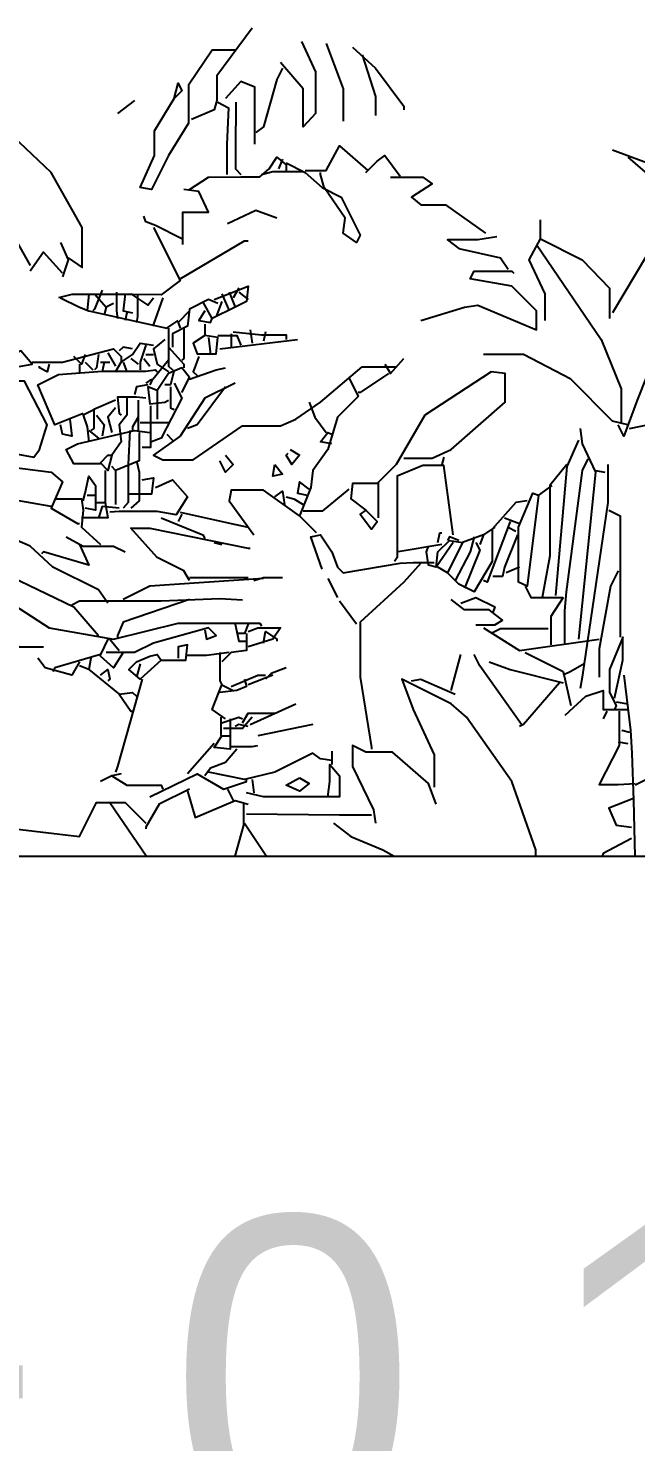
# Model space of a CAD drawing. Extents: x -109 to 1815, y -14679 to 345.
# Drawn here: x -95.83 to -95.556, y -47.279 to -46.642 of the extents above; entities that cross this region are included whole.
import ezdxf

# ---------------------------------------------------------------- set-up
doc = ezdxf.new("R2010")
doc.units = 0
doc.header["$MEASUREMENT"] = 0
for name, color, linetype in [('COTA', 1, 'CONTINUOUS'), ('linha-vista-3', 1, 'CONTINUOUS'), ('TEXTO', 1, 'CONTINUOUS')]:
    doc.layers.add(name, color=color, linetype=linetype)
doc.styles.add('ARIALN', font='arial.ttf')

msp = doc.modelspace()

# ---------------------------------------------------------------- linework, layer by layer
at = {"layer": 'COTA'}
msp.add_line((-96.47414, -47.01494), (-94.77204, -47.01494), dxfattribs=at)
at = {"layer": 'linha-vista-3'}
for points in [[(-95.72882, -46.64188), (-95.74464, -46.66325), (-95.74464, -46.67437), (-95.74592, -46.67865), (-95.75618, -46.68292)], [(-95.70658, -46.64786), (-95.70017, -46.66154), (-95.70017, -46.68036), (-95.70573, -46.68634), (-95.70573, -46.66924), (-95.71599, -46.65727)], [(-95.69547, -46.64872), (-95.68777, -46.66924), (-95.68777, -46.68378)], [(-95.73651, -46.65171), (-95.74677, -46.65171), (-95.75746, -46.66753), (-95.75746, -46.68463), (-95.76644, -46.69917), (-95.77414, -46.71456), (-95.77927, -46.71371), (-95.77285, -46.69917), (-95.77285, -46.68805), (-95.76388, -46.67352), (-95.76216, -46.66668), (-95.76046, -46.6701), (-95.76388, -46.67352)], [(-95.6835, -46.65043), (-95.67324, -46.65983), (-95.66041, -46.67694), (-95.66041, -46.67865)], [(-95.67922, -46.65385), (-95.67324, -46.67266), (-95.67324, -46.68121)], [(-95.71514, -46.65983), (-95.7177, -46.66497), (-95.72369, -46.68634), (-95.72711, -46.68891)], [(-95.72753, -46.69404), (-95.72753, -46.66839), (-95.73395, -46.66582), (-95.74079, -46.67352)], [(-95.78183, -46.67437), (-95.78953, -46.68036)], [(-95.74421, -46.67523), (-95.7395, -46.67779), (-95.74015, -46.69404), (-95.74015, -46.70772)], [(-95.73608, -46.67523), (-95.7363, -46.6966), (-95.7363, -46.70516), (-95.73395, -46.70772)], [(-95.81176, -46.74535), (-95.80535, -46.74962), (-95.80535, -46.73166), (-95.81946, -46.70687), (-95.83656, -46.69062), (-95.85452, -46.6872), (-95.88188, -46.69532), (-95.89898, -46.69425), (-95.91181, -46.69425), (-95.94858, -46.70345), (-95.97423, -46.72055), (-95.98621, -46.73936), (-95.99048, -46.76501)], [(-95.75703, -46.71456), (-95.74848, -46.709), (-95.73395, -46.70879), (-95.7254, -46.70879), (-95.72112, -46.70516), (-95.7177, -46.70003), (-95.71342, -46.70345), (-95.71342, -46.70601)], [(-95.70487, -46.70601), (-95.69547, -46.70601), (-95.68948, -46.69489), (-95.67665, -46.70601)], [(-95.67751, -46.70687), (-95.67238, -46.70173), (-95.66896, -46.69917), (-95.66212, -46.70858)], [(-95.56634, -46.6966), (-95.54582, -46.7043), (-95.54155, -46.70345), (-95.5347, -46.71371), (-95.53898, -46.71969)], [(-95.5595, -46.70003), (-95.54839, -46.70943), (-95.54326, -46.70943), (-95.54411, -46.71456), (-95.54839, -46.71029), (-95.54839, -46.70943)], [(-95.72454, -46.70772), (-95.71941, -46.70644), (-95.70573, -46.70644)], [(-95.71514, -46.70088), (-95.71685, -46.70516)], [(-95.71342, -46.70259), (-95.70487, -46.70687), (-95.69718, -46.71371), (-95.68863, -46.71798), (-95.68008, -46.73508), (-95.68178, -46.7385), (-95.68777, -46.73423), (-95.68691, -46.72739), (-95.69632, -46.71371), (-95.69803, -46.70772), (-95.69803, -46.70687)], [(-95.66639, -46.709), (-95.65186, -46.709), (-95.64758, -46.712), (-95.65699, -46.71798), (-95.65271, -46.7214), (-95.6416, -46.7214), (-95.62364, -46.73423)], [(-95.84768, -46.71371), (-95.84084, -46.72739), (-95.82887, -46.74877)], [(-95.76003, -46.73936), (-95.76003, -46.72482), (-95.74848, -46.72482), (-95.75276, -46.71542), (-95.7596, -46.71456)], [(-95.7177, -46.72739), (-95.72711, -46.72397), (-95.73993, -46.72995)], [(-95.77328, -46.73166), (-95.76131, -46.75561), (-95.76986, -46.76202), (-95.78269, -46.76181), (-95.81005, -46.76181), (-95.81604, -46.7633)], [(-95.76046, -46.73679), (-95.77243, -46.73081), (-95.7767, -46.7291), (-95.77756, -46.72653)], [(-95.59884, -46.73679), (-95.59884, -46.72824)], [(-95.5253, -46.73081), (-95.52915, -46.73508), (-95.52915, -46.74364), (-95.55523, -46.80948), (-95.56121, -46.82573), (-95.56378, -46.8206)], [(-95.81518, -46.7385), (-95.81176, -46.7462), (-95.81433, -46.7539)], [(-95.76131, -46.75475), (-95.73224, -46.73765), (-95.73053, -46.73765)], [(-95.61851, -46.73594), (-95.62706, -46.73722), (-95.64074, -46.73722), (-95.63561, -46.74107), (-95.6168, -46.74535), (-95.61337, -46.75048)], [(-95.5967, -46.77357), (-95.5967, -46.76159), (-95.60397, -46.7462), (-95.59884, -46.73679), (-95.58003, -46.7462), (-95.56763, -46.75903), (-95.56763, -46.77271)], [(-95.5347, -46.73252), (-95.53898, -46.74021), (-95.55095, -46.74449), (-95.56634, -46.77014)], [(-95.81433, -46.75219), (-95.82288, -46.74278), (-95.82887, -46.75133)], [(-95.60055, -46.73936), (-95.57147, -46.78212), (-95.5625, -46.80435), (-95.5625, -46.81974)], [(-95.65271, -46.77357), (-95.63304, -46.76758), (-95.62706, -46.76672), (-95.60055, -46.77784), (-95.60055, -46.76929), (-95.61167, -46.75817), (-95.63048, -46.75475), (-95.62877, -46.75133), (-95.61167, -46.75133), (-95.61081, -46.75219)], [(-95.81518, -46.7633), (-95.80663, -46.76758), (-95.80236, -46.76929), (-95.7673, -46.77699), (-95.76216, -46.77357)], [(-95.80236, -46.76159), (-95.80321, -46.76929)], [(-95.79637, -46.75988), (-95.79979, -46.76843), (-95.80065, -46.76929)], [(-95.79979, -46.76159), (-95.79466, -46.76758), (-95.79552, -46.771)], [(-95.78996, -46.76074), (-95.78996, -46.76929), (-95.78953, -46.77271)], [(-95.78611, -46.76159), (-95.78696, -46.76929), (-95.78269, -46.77014)], [(-95.78354, -46.76159), (-95.77585, -46.76672), (-95.77328, -46.7633)], [(-95.78055, -46.76159), (-95.78055, -46.77185), (-95.78098, -46.77442)], [(-95.76901, -46.7633), (-95.77328, -46.77528), (-95.77328, -46.77613)], [(-95.74421, -46.76587), (-95.74848, -46.76416), (-95.75703, -46.76843), (-95.75789, -46.77613), (-95.76473, -46.77955), (-95.76473, -46.78554)], [(-95.73908, -46.76074), (-95.73651, -46.76758), (-95.74677, -46.77271), (-95.75105, -46.76501)], [(-95.74592, -46.76416), (-95.73053, -46.75817), (-95.73138, -46.76501), (-95.73651, -46.76758)], [(-95.7425, -46.76159), (-95.73908, -46.76929)], [(-95.7348, -46.75903), (-95.73737, -46.7633)], [(-95.7348, -46.76074), (-95.73053, -46.76416)], [(-95.79124, -46.76587), (-95.79466, -46.76758)], [(-95.78525, -46.77014), (-95.78611, -46.77357)], [(-95.75703, -46.76929), (-95.76216, -46.77442), (-95.76131, -46.77699)], [(-95.75019, -46.76929), (-95.75276, -46.77357), (-95.74763, -46.77442), (-95.74677, -46.77271)], [(-95.7425, -46.76501), (-95.74506, -46.77185)], [(-95.76644, -46.77699), (-95.76644, -46.79409), (-95.76473, -46.7958)], [(-95.7596, -46.77699), (-95.7596, -46.79067), (-95.76046, -46.79152)], [(-95.75019, -46.77528), (-95.75019, -46.78041)], [(-95.76815, -46.78212), (-95.77328, -46.78639), (-95.77157, -46.79323), (-95.76644, -46.79665)], [(-95.75019, -46.78041), (-95.75532, -46.78383), (-95.75362, -46.78853), (-95.74506, -46.78853), (-95.74421, -46.78126), (-95.75019, -46.78041)], [(-95.74848, -46.78126), (-95.74763, -46.78896)], [(-95.74421, -46.78041), (-95.73566, -46.78041), (-95.73395, -46.78468)], [(-95.74335, -46.78639), (-95.70829, -46.78212)], [(-95.73822, -46.77955), (-95.73822, -46.78554)], [(-95.73737, -46.7787), (-95.72454, -46.77998), (-95.71342, -46.77998), (-95.71342, -46.78212)], [(-95.72967, -46.77784), (-95.72882, -46.78383)], [(-95.72283, -46.7787), (-95.72369, -46.78297)], [(-95.85024, -46.79922), (-95.84768, -46.79665), (-95.82801, -46.79323), (-95.83314, -46.78725), (-95.83485, -46.7881)], [(-95.82801, -46.79238), (-95.81433, -46.79238), (-95.79124, -46.78639), (-95.78782, -46.78981), (-95.78782, -46.79238)], [(-95.80407, -46.78896), (-95.80578, -46.79323), (-95.8092, -46.78981)], [(-95.79808, -46.78896), (-95.79893, -46.79494), (-95.79979, -46.7958)], [(-95.7938, -46.7881), (-95.79039, -46.79409)], [(-95.79039, -46.79665), (-95.78782, -46.79238), (-95.78269, -46.78896), (-95.77927, -46.78383), (-95.77328, -46.78468)], [(-95.78269, -46.78639), (-95.78696, -46.78554), (-95.78867, -46.78725)], [(-95.7767, -46.78468), (-95.77927, -46.79238), (-95.77927, -46.7958)], [(-95.7767, -46.78896), (-95.77328, -46.78896)], [(-95.76644, -46.78554), (-95.7596, -46.79323), (-95.7596, -46.79494)], [(-95.5595, -46.8206), (-95.56634, -46.81889), (-95.58516, -46.80007), (-95.60653, -46.78896), (-95.62449, -46.78896)], [(-95.80492, -46.81547), (-95.81775, -46.8206), (-95.82544, -46.80264), (-95.81604, -46.79794), (-95.79637, -46.79644), (-95.7767, -46.79644), (-95.77243, -46.7958), (-95.77157, -46.79665)], [(-95.82031, -46.79323), (-95.82117, -46.79665), (-95.82459, -46.79494), (-95.82459, -46.79409)], [(-95.80663, -46.79323), (-95.80663, -46.79751)], [(-95.80407, -46.79238), (-95.80065, -46.7958)], [(-95.79723, -46.79238), (-95.79295, -46.79238)], [(-95.79552, -46.79238), (-95.79637, -46.79665)], [(-95.78696, -46.79238), (-95.78525, -46.79665)], [(-95.78354, -46.79067), (-95.78012, -46.79323)], [(-95.77756, -46.79067), (-95.77499, -46.79409)], [(-95.76046, -46.80606), (-95.75703, -46.79922), (-95.76046, -46.79494), (-95.76644, -46.79751), (-95.77157, -46.8052), (-95.77585, -46.80349), (-95.77499, -46.81119), (-95.76815, -46.81034), (-95.76644, -46.80948)], [(-95.76644, -46.79152), (-95.77414, -46.80093), (-95.77499, -46.80264)], [(-95.73651, -46.80178), (-95.75019, -46.80862), (-95.76131, -46.82573), (-95.77328, -46.83428), (-95.76901, -46.83642), (-95.75532, -46.83642), (-95.73309, -46.82102), (-95.71599, -46.82102), (-95.70915, -46.81803), (-95.69803, -46.81034), (-95.67922, -46.79452), (-95.66383, -46.79452)], [(-95.76388, -46.7958), (-95.76559, -46.80264), (-95.76815, -46.80264)], [(-95.75703, -46.80007), (-95.74506, -46.7958), (-95.74079, -46.79494)], [(-95.75276, -46.78981), (-95.75532, -46.79665), (-95.75362, -46.79836)], [(-95.66896, -46.79323), (-95.66639, -46.79751), (-95.66041, -46.79067)], [(-95.8605, -46.8129), (-95.86221, -46.8206), (-95.86136, -46.82402), (-95.84597, -46.83171), (-95.82716, -46.83513), (-95.82459, -46.83171), (-95.82117, -46.8206), (-95.83143, -46.80093), (-95.84426, -46.80093), (-95.84511, -46.80178)], [(-95.77414, -46.80007), (-95.7767, -46.80178)], [(-95.76388, -46.80178), (-95.76046, -46.80862), (-95.76986, -46.82658), (-95.77414, -46.82829)], [(-95.68521, -46.79922), (-95.68093, -46.80777), (-95.69034, -46.81718), (-95.69461, -46.83171), (-95.70145, -46.84112), (-95.70231, -46.84882), (-95.70744, -46.86164)], [(-95.66041, -46.83556), (-95.64758, -46.83556), (-95.63903, -46.83171), (-95.61466, -46.81034), (-95.61466, -46.79751), (-95.62107, -46.79665), (-95.651, -46.81632), (-95.66383, -46.83855), (-95.67238, -46.84711), (-95.6835, -46.84711), (-95.68435, -46.85395), (-95.67751, -46.85908)], [(-95.66725, -46.79751), (-95.68008, -46.80606), (-95.68093, -46.80606)], [(-95.78525, -46.80777), (-95.78525, -46.81632), (-95.78867, -46.8206), (-95.78782, -46.82829), (-95.79209, -46.83428), (-95.7938, -46.84112), (-95.79723, -46.8377), (-95.7938, -46.83428), (-95.79209, -46.83428)], [(-95.7767, -46.80862), (-95.78098, -46.8082), (-95.78953, -46.8082), (-95.78867, -46.81547), (-95.78782, -46.81632)], [(-95.77585, -46.80264), (-95.78098, -46.80349), (-95.78183, -46.80691)], [(-95.77157, -46.8052), (-95.77157, -46.81803)], [(-95.76559, -46.80349), (-95.76559, -46.8129), (-95.76388, -46.81376)], [(-95.74079, -46.80349), (-95.75362, -46.8206), (-95.75789, -46.82231)], [(-95.79979, -46.81376), (-95.80492, -46.81632), (-95.80321, -46.82145), (-95.80236, -46.82829)], [(-95.79039, -46.80948), (-95.80022, -46.81376), (-95.80022, -46.82231), (-95.8015, -46.82316)], [(-95.79039, -46.8129), (-95.7938, -46.81718), (-95.79209, -46.82402)], [(-95.78012, -46.80948), (-95.78012, -46.82316)], [(-95.77457, -46.81205), (-95.77457, -46.83086), (-95.77841, -46.83086)], [(-95.70316, -46.81034), (-95.7006, -46.81718), (-95.69547, -46.82402)], [(-95.55865, -46.82231), (-95.51931, -46.81418), (-95.50734, -46.81418)], [(-95.81091, -46.81803), (-95.81005, -46.82573), (-95.81433, -46.82487), (-95.81518, -46.8206)], [(-95.79893, -46.81632), (-95.79552, -46.8206), (-95.79637, -46.82573)], [(-95.78012, -46.81718), (-95.78269, -46.82145), (-95.78269, -46.82316)], [(-95.76644, -46.81974), (-95.77499, -46.81974), (-95.77927, -46.81974)], [(-95.79723, -46.83813), (-95.8092, -46.83813), (-95.81262, -46.83171), (-95.80749, -46.82915), (-95.78183, -46.82316), (-95.77499, -46.82402)], [(-95.80236, -46.82316), (-95.79808, -46.82658)], [(-95.7797, -46.82402), (-95.7797, -46.83684), (-95.79039, -46.84112), (-95.79209, -46.83941)], [(-95.78397, -46.82316), (-95.78461, -46.83855), (-95.78461, -46.85566), (-95.78696, -46.85822)], [(-95.7673, -46.82487), (-95.76473, -46.82744)], [(-95.6929, -46.82915), (-95.69803, -46.82829), (-95.69461, -46.82402), (-95.6929, -46.82487)], [(-95.58174, -46.82744), (-95.58687, -46.83941), (-95.592, -46.89756)], [(-95.58088, -46.82231), (-95.58003, -46.82915), (-95.57404, -46.84197), (-95.58174, -46.91723)], [(-95.74079, -46.83428), (-95.73737, -46.83855), (-95.74079, -46.84197), (-95.74335, -46.83684)], [(-95.71171, -46.83171), (-95.70744, -46.83428), (-95.71086, -46.83855), (-95.71342, -46.83428), (-95.71257, -46.83342)], [(-95.91865, -46.86506), (-95.91352, -46.8548), (-95.89129, -46.84026), (-95.87248, -46.83513), (-95.81946, -46.84197), (-95.81433, -46.84625), (-95.81946, -46.85822), (-95.80749, -46.86506), (-95.80663, -46.86506)], [(-95.78098, -46.83684), (-95.7797, -46.84197), (-95.7797, -46.8548), (-95.78354, -46.85822)], [(-95.71855, -46.83855), (-95.71514, -46.84283), (-95.71941, -46.84368), (-95.71855, -46.83855)], [(-95.63817, -46.87019), (-95.64245, -46.83898), (-95.65186, -46.83898), (-95.6634, -46.84368), (-95.6634, -46.88045), (-95.66468, -46.88217)], [(-95.64245, -46.83513), (-95.6433, -46.83855)], [(-95.58687, -46.83855), (-95.59456, -46.84796), (-95.59456, -46.8796), (-95.59798, -46.89841)], [(-95.57746, -46.83599), (-95.58003, -46.84112), (-95.58729, -46.89585), (-95.58793, -46.9044), (-95.58793, -46.91894)], [(-95.56848, -46.83855), (-95.56848, -46.85566), (-95.58003, -46.93433), (-95.58088, -46.93946)], [(-95.79509, -46.84112), (-95.79509, -46.85566), (-95.7938, -46.8625), (-95.80578, -46.8625)], [(-95.80492, -46.8548), (-95.80407, -46.85138), (-95.80236, -46.84368), (-95.79936, -46.84796), (-95.79936, -46.85908), (-95.80407, -46.85822)], [(-95.77243, -46.84882), (-95.76473, -46.84539), (-95.75789, -46.85309), (-95.76302, -46.86121), (-95.77157, -46.85972), (-95.78867, -46.85972), (-95.79295, -46.85993)], [(-95.79039, -46.84112), (-95.79039, -46.85651)], [(-95.77841, -46.84539), (-95.77328, -46.84454), (-95.77414, -46.85181), (-95.7844, -46.85181)], [(-95.70316, -46.84967), (-95.70744, -46.84625), (-95.70829, -46.85138), (-95.70402, -46.85224)], [(-95.67195, -46.84625), (-95.67195, -46.8625)], [(-95.57404, -46.84112), (-95.56976, -46.84197)], [(-95.80321, -46.85224), (-95.79979, -46.85224)], [(-95.69974, -46.86934), (-95.70744, -46.86164), (-95.72369, -46.8501), (-95.73822, -46.8501), (-95.73908, -46.8548), (-95.72796, -46.87019)], [(-95.71855, -46.85309), (-95.71514, -46.85053), (-95.71428, -46.85651)], [(-95.71342, -46.85309), (-95.71001, -46.85395), (-95.70573, -46.85651)], [(-95.68521, -46.84967), (-95.69718, -46.8595), (-95.70573, -46.8595)], [(-95.59371, -46.84796), (-95.59969, -46.85224), (-95.60483, -46.89328), (-95.60867, -46.89157), (-95.60867, -46.86677), (-95.60226, -46.85138), (-95.59969, -46.85224)], [(-95.81946, -46.85737), (-95.83656, -46.85437), (-95.86136, -46.85437), (-95.86649, -46.85908)], [(-95.81775, -46.85395), (-95.80578, -46.85395), (-95.80492, -46.85908), (-95.80578, -46.86677), (-95.79723, -46.87447)], [(-95.79893, -46.85566), (-95.79552, -46.85566)], [(-95.78867, -46.85822), (-95.79637, -46.85737), (-95.79808, -46.8625)], [(-95.67751, -46.85908), (-95.68008, -46.86079), (-95.67494, -46.86763), (-95.67238, -46.86421), (-95.67751, -46.85908)], [(-95.60483, -46.8548), (-95.60996, -46.85566), (-95.62065, -46.86763), (-95.62065, -46.88217), (-95.62877, -46.89585), (-95.63561, -46.89243), (-95.64074, -46.8873)], [(-95.56806, -46.85908), (-95.56292, -46.86164), (-95.56292, -46.91637)], [(-95.7938, -46.90098), (-95.79808, -46.89499), (-95.8186, -46.88473), (-95.82887, -46.87532), (-95.86307, -46.86036), (-95.88017, -46.86186), (-95.9101, -46.86186), (-95.92036, -46.86592)], [(-95.76986, -46.8625), (-95.75105, -46.87019), (-95.75019, -46.8719)], [(-95.76046, -46.86079), (-95.76216, -46.86421)], [(-95.76131, -46.85993), (-95.73822, -46.86506), (-95.73053, -46.86677)], [(-95.61252, -46.86421), (-95.62278, -46.89157), (-95.62449, -46.89072)], [(-95.61509, -46.8625), (-95.60824, -46.86506)], [(-95.81262, -46.87105), (-95.80492, -46.87532), (-95.79124, -46.87532), (-95.78611, -46.87789)], [(-95.75703, -46.89072), (-95.7596, -46.88644), (-95.77157, -46.88045), (-95.78354, -46.8672), (-95.77499, -46.8672), (-95.73053, -46.87618), (-95.72967, -46.87618)], [(-95.69718, -46.88559), (-95.70231, -46.87105), (-95.69803, -46.87019), (-95.6929, -46.87789), (-95.69034, -46.88473), (-95.68777, -46.8873), (-95.66212, -46.88302), (-95.65613, -46.88259), (-95.64673, -46.88259)], [(-95.64501, -46.87361), (-95.64416, -46.86934), (-95.6433, -46.86934)], [(-95.62449, -46.87019), (-95.6339, -46.87361), (-95.64074, -46.8873), (-95.64501, -46.88473)], [(-95.63561, -46.87276), (-95.63988, -46.87105), (-95.64074, -46.87276)], [(-95.62877, -46.87105), (-95.63048, -46.87789), (-95.63732, -46.89072)], [(-95.61936, -46.86677), (-95.62449, -46.87019), (-95.6262, -46.87447)], [(-95.6091, -46.87019), (-95.61509, -46.88473), (-95.61594, -46.88901), (-95.62022, -46.88901)], [(-95.61337, -46.86677), (-95.60996, -46.86848)], [(-95.80663, -46.87447), (-95.80236, -46.88388), (-95.82288, -46.87789), (-95.82373, -46.87874)], [(-95.74592, -46.87361), (-95.7425, -46.87447)], [(-95.6433, -46.87447), (-95.66297, -46.87789)], [(-95.63817, -46.87361), (-95.64587, -46.88473), (-95.64929, -46.88388), (-95.65014, -46.87789), (-95.64929, -46.87532)], [(-95.64587, -46.88473), (-95.64501, -46.87789), (-95.63988, -46.87276), (-95.6339, -46.87361)], [(-95.62791, -46.87361), (-95.6262, -46.87703), (-95.63304, -46.89414)], [(-95.85623, -46.88473), (-95.85366, -46.88131), (-95.8092, -46.90269), (-95.79808, -46.91551)], [(-95.65271, -46.88302), (-95.66041, -46.89157), (-95.68008, -46.90953), (-95.68008, -46.93433), (-95.67494, -46.96597), (-95.67494, -46.96682)], [(-95.60824, -46.88473), (-95.61423, -46.8873)], [(-95.72369, -46.88986), (-95.77499, -46.89328), (-95.78696, -46.89927)], [(-95.75703, -46.88943), (-95.73053, -46.88943)], [(-95.72796, -46.89072), (-95.72369, -46.88943), (-95.71514, -46.88943)], [(-95.69461, -46.88986), (-95.69034, -46.89841)], [(-95.56378, -46.88644), (-95.5672, -46.89328), (-95.57233, -46.9215), (-95.57233, -46.93433)], [(-95.84682, -46.89499), (-95.82031, -46.91209), (-95.79124, -46.91723), (-95.76216, -46.90996), (-95.7254, -46.90996), (-95.72454, -46.91124)], [(-95.60568, -46.89328), (-95.60311, -46.89841), (-95.58858, -46.89841)], [(-95.85794, -46.90183), (-95.834, -46.92065), (-95.82288, -46.92065)], [(-95.73309, -46.89969), (-95.74335, -46.89905), (-95.76986, -46.90002), (-95.80663, -46.90002), (-95.81005, -46.90183)], [(-95.75703, -46.89927), (-95.78696, -46.90953), (-95.78953, -46.91551), (-95.78953, -46.91637)], [(-95.68178, -46.91038), (-95.68948, -46.90012)], [(-95.62791, -46.91081), (-95.61936, -46.91081), (-95.61594, -46.90867), (-95.62193, -46.90397), (-95.63304, -46.90397), (-95.63903, -46.89927)], [(-95.63475, -46.90098), (-95.62791, -46.89841), (-95.61936, -46.90269), (-95.62022, -46.90525)], [(-95.58858, -46.89841), (-95.59414, -46.90696), (-95.59414, -46.91979)], [(-95.73651, -46.91038), (-95.7348, -46.91808), (-95.73138, -46.91808)], [(-95.73053, -46.91038), (-95.73224, -46.91466), (-95.73566, -46.91466)], [(-95.75019, -46.91295), (-95.74934, -46.91723), (-95.74506, -46.91551), (-95.74848, -46.91209), (-95.77328, -46.91894), (-95.78183, -46.92321), (-95.79466, -46.92321)], [(-95.73138, -46.91466), (-95.73138, -46.92236), (-95.73822, -46.92321), (-95.7425, -46.92749)], [(-95.73053, -46.9138), (-95.72625, -46.91209), (-95.71599, -46.91209), (-95.71941, -46.91723), (-95.73053, -46.92065)], [(-95.72369, -46.91894), (-95.72283, -46.9138), (-95.7177, -46.91723), (-95.7177, -46.91808)], [(-95.62449, -46.91209), (-95.60824, -46.92236), (-95.57233, -46.91723)], [(-95.59542, -46.91252), (-95.6168, -46.91252), (-95.62107, -46.91466)], [(-95.56549, -46.94373), (-95.56164, -46.92663), (-95.56164, -46.91637), (-95.56763, -46.93091), (-95.56763, -46.94117), (-95.56463, -46.94715), (-95.56549, -46.94886)], [(-95.7938, -46.91723), (-95.79723, -46.92407), (-95.81775, -46.93005), (-95.8186, -46.93176)], [(-95.78696, -46.92321), (-95.79124, -46.93005), (-95.79723, -46.92492), (-95.79723, -46.92407)], [(-95.79295, -46.91723), (-95.78867, -46.92236)], [(-95.76986, -46.92663), (-95.75875, -46.92663), (-95.75789, -46.91979), (-95.76216, -46.92065), (-95.76216, -46.92578)], [(-95.73908, -46.92321), (-95.74934, -46.92449), (-95.75875, -46.92449)], [(-95.74335, -46.92321), (-95.74335, -46.93604), (-95.7425, -46.93775)], [(-95.60568, -46.92321), (-95.58858, -46.93176), (-95.58516, -46.94715)], [(-95.80663, -46.92749), (-95.81005, -46.93347), (-95.82203, -46.93005), (-95.82544, -46.92578)], [(-95.8015, -46.92578), (-95.80236, -46.93091), (-95.80663, -46.9292)], [(-95.76986, -46.92663), (-95.77927, -46.93518), (-95.7844, -46.93091), (-95.78098, -46.92749), (-95.77499, -46.92492), (-95.77157, -46.92407), (-95.76986, -46.92663)], [(-95.77927, -46.92834), (-95.78098, -46.93433)], [(-95.63903, -46.94031), (-95.63475, -46.92407)], [(-95.60739, -46.95571), (-95.6262, -46.9292), (-95.62877, -46.92407)], [(-95.62193, -46.92749), (-95.61252, -46.93091), (-95.58858, -46.93689)], [(-95.57917, -46.92834), (-95.58516, -46.93176), (-95.58858, -46.93347)], [(-95.80236, -46.93091), (-95.78867, -46.94202), (-95.78354, -46.94972), (-95.78269, -46.94972)], [(-95.79723, -46.93347), (-95.7938, -46.93091), (-95.79295, -46.93518), (-95.7938, -46.93604)], [(-95.77841, -46.93518), (-95.78953, -46.97452), (-95.79039, -46.97708)], [(-95.73224, -46.93518), (-95.73138, -46.9386), (-95.73566, -46.94031), (-95.74335, -46.94117)], [(-95.73822, -46.9386), (-95.72625, -46.93347), (-95.72283, -46.93347)], [(-95.71941, -46.93347), (-95.73053, -46.93775)], [(-95.71342, -46.93005), (-95.72027, -46.93262), (-95.72283, -46.93518)], [(-95.60098, -47.01494), (-95.60098, -47.01214), (-95.61167, -46.98136), (-95.63219, -46.95228), (-95.63903, -46.9463), (-95.66126, -46.93518), (-95.65613, -46.94886), (-95.64673, -46.96939), (-95.64673, -46.98392)], [(-95.65699, -46.93604), (-95.65271, -46.93518), (-95.63732, -46.94202)], [(-95.56121, -46.93347), (-95.55822, -46.95827), (-95.55758, -46.96853), (-95.55683, -46.98991), (-95.55623, -47.01494)], [(-95.78867, -46.94202), (-95.78269, -46.94117), (-95.78098, -46.94288)], [(-95.74079, -46.95314), (-95.74677, -46.94886), (-95.7425, -46.93775), (-95.73737, -46.94031)], [(-95.59029, -46.93689), (-95.60653, -46.95571), (-95.60824, -46.95656)], [(-95.58772, -46.95143), (-95.57832, -46.94288), (-95.57062, -46.94031), (-95.57062, -46.94886), (-95.5595, -46.94886)], [(-95.72967, -46.95571), (-95.70915, -46.9463)], [(-95.56463, -46.94544), (-95.5595, -46.9463)], [(-95.73865, -46.95314), (-95.73865, -46.96682), (-95.74592, -46.96597), (-95.7425, -46.96084), (-95.73908, -46.96084)], [(-95.74293, -46.95228), (-95.74293, -46.96084)], [(-95.7425, -46.95485), (-95.7348, -46.95228), (-95.73309, -46.95314)], [(-95.72882, -46.95228), (-95.73309, -46.95742), (-95.74164, -46.95742)], [(-95.73309, -46.95485), (-95.73053, -46.95057), (-95.71855, -46.95057), (-95.71855, -46.95057)], [(-95.56335, -46.94972), (-95.56335, -46.96511), (-95.57233, -46.98264), (-95.56378, -46.98264), (-95.55608, -46.98221)], [(-95.56891, -46.94972), (-95.57062, -46.95314)], [(-95.73053, -46.95656), (-95.7348, -46.95571), (-95.73651, -46.95656)], [(-95.70145, -46.95571), (-95.72625, -46.96084)], [(-95.56207, -46.95827), (-95.55865, -46.95913)], [(-95.74592, -46.96426), (-95.75789, -46.97794)], [(-95.73566, -46.96682), (-95.74079, -46.97281), (-95.74763, -46.97537), (-95.75019, -46.97879)], [(-95.73822, -46.96554), (-95.72882, -46.96554), (-95.72625, -46.96511)], [(-95.6929, -46.96768), (-95.6929, -46.97366)], [(-95.64587, -46.99162), (-95.64929, -46.98221), (-95.66554, -46.9681), (-95.67751, -46.9681), (-95.6835, -46.96511), (-95.6835, -46.97452), (-95.67409, -46.99419), (-95.67324, -47.00017)], [(-95.56378, -46.9634), (-95.5595, -46.96426)], [(-95.6929, -46.97195), (-95.69803, -46.9711), (-95.70145, -46.96853), (-95.71855, -46.97708), (-95.73224, -46.9805), (-95.74848, -46.97708)], [(-95.69461, -46.9882), (-95.69376, -46.98136), (-95.69376, -46.97366), (-95.68948, -46.97879), (-95.68948, -46.9882), (-95.72369, -46.9882), (-95.73138, -46.98649)], [(-95.79209, -46.97879), (-95.79723, -46.98136)], [(-95.78782, -46.97794), (-95.79209, -46.97879), (-95.78525, -46.98307), (-95.76986, -46.98307), (-95.76901, -46.98478)], [(-95.77499, -46.9882), (-95.75362, -46.97794), (-95.74164, -46.98478), (-95.73138, -46.98136), (-95.73138, -46.9805)], [(-95.72882, -46.9805), (-95.72796, -46.98649)], [(-95.70744, -46.97965), (-95.70316, -46.98221), (-95.70744, -46.98563), (-95.71342, -46.98307), (-95.70744, -46.97965)], [(-95.55095, -46.9805), (-95.55608, -46.98307)], [(-95.75703, -46.98478), (-95.77072, -46.99162), (-95.7767, -47.00188), (-95.7767, -47.00274)], [(-95.75789, -46.98563), (-95.75447, -46.99761), (-95.73651, -46.98991), (-95.73053, -46.99162)], [(-95.73993, -46.98478), (-95.73737, -46.98991)], [(-95.84185, -47.01494), (-95.84169, -47.01471), (-95.8357, -47.00274), (-95.80663, -47.00616), (-95.79893, -46.99077), (-95.78611, -46.99077), (-95.7767, -47.00017)], [(-95.79295, -46.99077), (-95.77641, -47.01494)], [(-95.73267, -46.99162), (-95.73267, -47.00103), (-95.7366, -47.01494)], [(-95.55694, -46.98905), (-95.56806, -46.99333), (-95.56463, -47.00103), (-95.55779, -47.00188)], [(-95.73138, -46.9959), (-95.68948, -46.99632), (-95.67494, -46.99632)], [(-95.73224, -47.00017), (-95.72239, -47.01494)], [(-95.69205, -47.00017), (-95.68435, -47.00616), (-95.66981, -47.01214), (-95.66476, -47.01494)], [(-95.55779, -47.00701), (-95.57062, -47.01385), (-95.57104, -47.01494)]]:
    msp.add_lwpolyline(points, dxfattribs=at)

# ---------------------------------------------------------------- texts
at = {"layer": 'TEXTO', "style": 'ARIALN'}
msp.add_text('+ 0.15', height=0.144, dxfattribs=at).set_placement((-95.93976, -47.32148))

doc.saveas('drawing.dxf')
